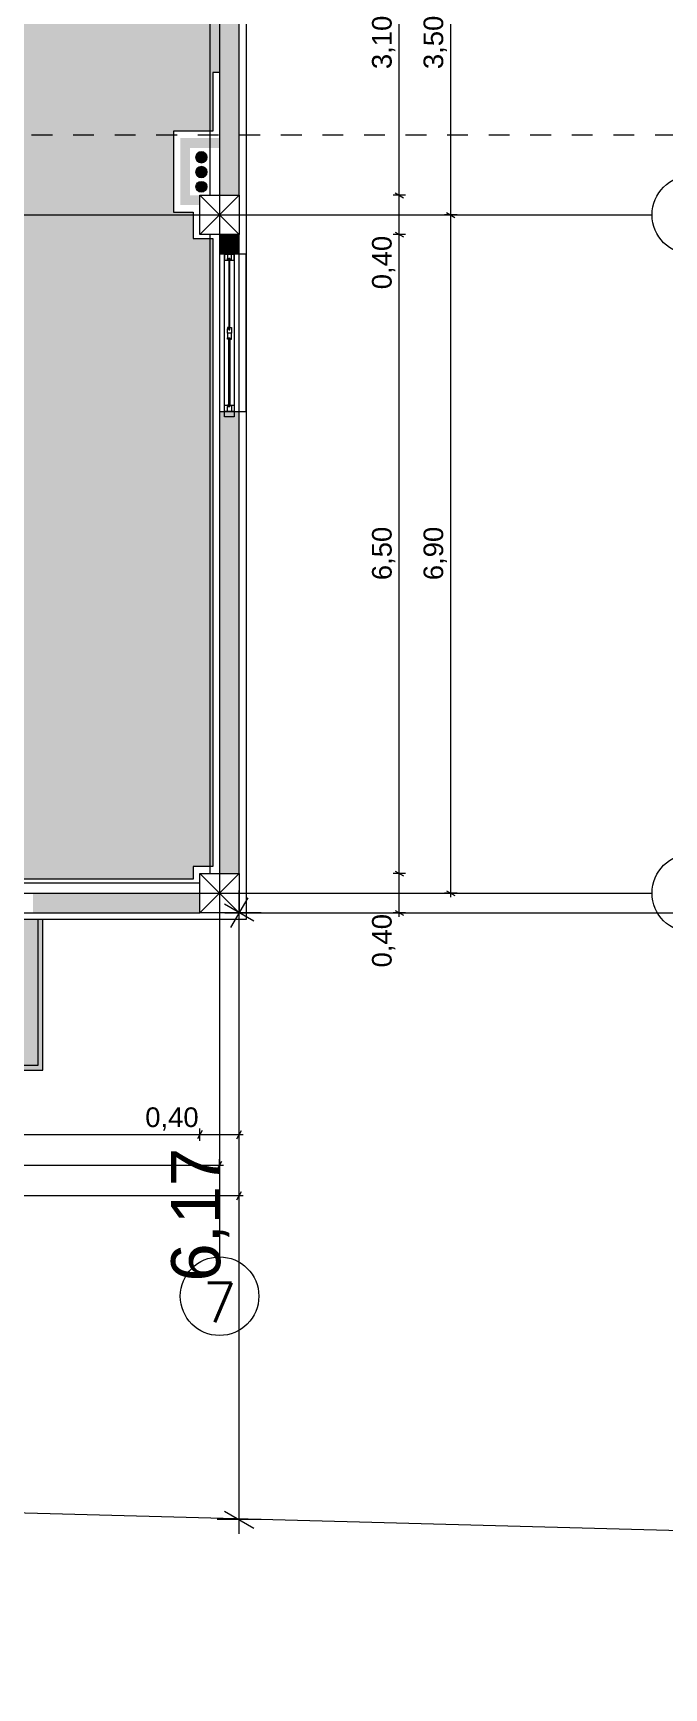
# Model space of a CAD drawing. Header units: metres. Extents: x 476297 to 476657, y 4620828 to 4621206.
# Drawn here: x 476430.36 to 476436.78, y 4621093.96 to 4621110.8 of the extents above; entities that cross this region are included whole.
import ezdxf

# ---------------------------------------------------------------- set-up
doc = ezdxf.new("R2010")
doc.units = ezdxf.units.M
doc.header["$MEASUREMENT"] = 0
doc.linetypes.add('Dashed', pattern=[0.423333, 0.211667, -0.211667])
for name, color, linetype in [('0_Pen_No__42_Pen_No__250', 7, 'Continuous'), ('2D Drafting - General_Pen_No__1', 7, 'Continuous'), ('2D Drafting - General_Pen_No__250_Pen_No__7', 7, 'Continuous'), ('Annotation - Text_Pen_No__7', 7, 'Continuous'), ('G-Anno-Nplt', 7, 'Continuous'), ('kar-panjara_Pen_No__7_Pen_No__7', 7, 'Continuous'), ('New_________ _________ ___2', 7, 'Continuous'), ('NewDoors_Pen_No__7_Pen_No__7', 7, 'Continuous'), ('Newreg_nak', 7, 'Continuous'), ('Newshenobebi', 7, 'Continuous'), ('shaxtebi da milebi_Pen_No__1_Pen_No__1', 7, 'Continuous'), ('shaxtebi da milebi_Pen_No__5_Pen_No__250', 7, 'Continuous'), ('shaxtebi da milebi_Pen_No__5_Pen_No__5', 7, 'Continuous'), ('zoma', 7, 'Continuous'), ('zoma_Pen_No__5', 7, 'Continuous')]:
    doc.layers.add(name, color=color, linetype=linetype)
doc.styles.add('GENERATED_STYLE_2', font='arial.ttf')
doc.dimstyles.new('GENERATED_STYLE__1', dxfattribs={"dimtxt": 0.2, "dimasz": 0.064421, "dimexe": 0.18, "dimexo": 0.003, "dimgap": 0.09, "dimtad": 1, "dimtih": 1, "dimtoh": 1, "dimzin": 0, "dimdsep": 46, "dimtxsty": 'GENERATED_STYLE_2', "dimblk": 'ARROWHEAD_2', "dimblk1": 'ARROWHEAD_2', "dimblk2": 'ARROWHEAD_2', "dimcen": 0.09, "dimclrd": 142, "dimclre": 142, "dimclrt": 142, "dimadec": 0, "dimazin": 0, "dimtfac": 1, "dimtdec": 4, "dimtmove": 0, "dimatfit": 3, "dimfxl": 1, "dimtolj": 1, "dimtzin": 0, "dimarcsym": 0})
doc.dimstyles.new('GENERATED_STYLE__10', dxfattribs={"dimtxt": 0.5, "dimasz": 0.228, "dimexe": 0.18, "dimexo": 0.003, "dimgap": 0.09, "dimtad": 1, "dimtih": 1, "dimtoh": 1, "dimzin": 0, "dimdsep": 46, "dimtxsty": 'GENERATED_STYLE_2', "dimblk": 'ARROWHEAD_2', "dimblk1": 'ARROWHEAD_2', "dimblk2": 'ARROWHEAD_2', "dimcen": 0.09, "dimclrd": 1, "dimclre": 1, "dimclrt": 1, "dimadec": 0, "dimazin": 0, "dimtfac": 1, "dimtdec": 4, "dimtmove": 0, "dimatfit": 3, "dimfxl": 1, "dimtolj": 1, "dimtzin": 0, "dimarcsym": 0})
doc.dimstyles.new('GENERATED_STYLE__11', dxfattribs={"dimtxt": 0.2, "dimasz": 0.064421, "dimexe": 0.18, "dimexo": 0.003, "dimgap": 0.09, "dimtad": 1, "dimzin": 0, "dimdsep": 46, "dimtxsty": 'GENERATED_STYLE_2', "dimblk": 'ARROWHEAD_2', "dimblk1": 'ARROWHEAD_2', "dimblk2": 'ARROWHEAD_2', "dimcen": 0.09, "dimclrd": 142, "dimclre": 142, "dimclrt": 142, "dimadec": 0, "dimazin": 0, "dimtfac": 1, "dimtdec": 4, "dimtmove": 0, "dimatfit": 3, "dimfxl": 1, "dimtolj": 1, "dimtzin": 0, "dimarcsym": 0})
doc.dimstyles.new('GENERATED_STYLE__9', dxfattribs={"dimtxt": 0.5, "dimasz": 0.228, "dimexe": 0.18, "dimexo": 0.003, "dimgap": 0.09, "dimtad": 1, "dimzin": 0, "dimdsep": 46, "dimtxsty": 'GENERATED_STYLE_2', "dimblk": 'ARROWHEAD_2', "dimblk1": 'ARROWHEAD_2', "dimblk2": 'ARROWHEAD_2', "dimcen": 0.09, "dimclrd": 1, "dimclre": 1, "dimclrt": 1, "dimadec": 0, "dimazin": 0, "dimtfac": 1, "dimtdec": 4, "dimtmove": 0, "dimatfit": 3, "dimfxl": 1, "dimtolj": 1, "dimtzin": 0, "dimarcsym": 0})

# ---------------------------------------------------------------- blocks, each defined once
blk = doc.blocks.new('*D310', base_point=(476844.527, 4621385.791))
at = {"layer": 'zoma', "color": 1, "linetype": 'Continuous', "lineweight": 0, "transparency": 16777216}
for p, q in [((476432.542, 4621101.999), (476432.368, 4621101.699)), ((476432.455, 4621101.624), (476432.455, 4621102.074)), ((476446.447, 4621101.699), (476446.62, 4621101.999)), ((476446.533, 4621101.624), (476446.533, 4621102.074)), ((476432.308, 4621101.849), (476432.455, 4621101.849)), ((476432.455, 4621101.849), (476446.533, 4621101.849)), ((476446.533, 4621101.849), (476446.68, 4621101.849))]:
    blk.add_line(p, q, dxfattribs=at)
at = {"layer": 'zoma', "color": 1, "lineweight": 0, "transparency": 16777216, "insert": (476438.639, 4621101.949), "char_height": 0.5, "attachment_point": 7, "style": 'GENERATED_STYLE_2'}
blk.add_mtext('\\A1;{\\pql;\\fArial CYR|b0|i0|c204|p34;14,08}', dxfattribs=at)
blk = doc.blocks.new('ARROWHEAD_2')
at = {"color": 0, "linetype": 'Continuous', "lineweight": 0}
for p, q in [((0, 0), (-1, 0)), ((-0.378, -0.655), (0.378, 0.655))]:
    blk.add_line(p, q, dxfattribs=at)
blk = doc.blocks.new('*D311', base_point=(476844.527, 4621385.791))
at = {"layer": 'zoma', "color": 1, "linetype": 'Continuous', "lineweight": 0, "transparency": 16777216}
for p, q in [((476432.455, 4621101.849), (476432.455, 4621101.995)), ((476432.68, 4621101.849), (476432.23, 4621101.849)), ((476432.605, 4621101.762), (476432.305, 4621101.935)), ((476432.455, 4621095.674), (476432.455, 4621101.849)), ((476432.305, 4621095.761), (476432.605, 4621095.588)), ((476432.68, 4621095.674), (476432.23, 4621095.674)), ((476432.455, 4621095.528), (476432.455, 4621095.674))]:
    blk.add_line(p, q, dxfattribs=at)
at = {"layer": 'zoma', "color": 1, "lineweight": 0, "transparency": 16777216, "insert": (476432.355, 4621098.096), "char_height": 0.5, "attachment_point": 7, "rotation": 90, "style": 'GENERATED_STYLE_2'}
blk.add_mtext('\\A1;{\\pql;\\fArial CYR|b0|i0|c204|p34;6,17}', dxfattribs=at)
blk = doc.blocks.new('*D327', base_point=(476844.527, 4621385.791))
at = {"layer": 'zoma', "color": 142, "linetype": 'Continuous', "lineweight": 0, "transparency": 16777216}
for p, q in [((476425.379, 4621099.322), (476425.331, 4621099.237)), ((476425.355, 4621099.216), (476425.355, 4621099.343)), ((476425.355, 4621099.279), (476432.255, 4621099.279)), ((476432.231, 4621099.237), (476432.279, 4621099.322)), ((476432.255, 4621099.216), (476432.255, 4621099.343)), ((476432.255, 4621099.279), (476432.296, 4621099.279))]:
    blk.add_line(p, q, dxfattribs=at)
at = {"layer": 'zoma', "color": 142, "lineweight": 0, "transparency": 16777216, "insert": (476428.539, 4621099.319), "char_height": 0.2, "attachment_point": 7, "style": 'GENERATED_STYLE_2'}
blk.add_mtext('\\A1;{\\pql;\\fArial CYR|b0|i0|c204|p34;6,90}', dxfattribs=at)
blk = doc.blocks.new('*D331', base_point=(476844.527, 4621385.791))
at = {"layer": 'zoma', "color": 142, "linetype": 'Continuous', "lineweight": 0, "transparency": 16777216}
for p, q in [((476434.674, 4621108.949), (476434.547, 4621108.949)), ((476434.568, 4621108.973), (476434.653, 4621108.924)), ((476434.61, 4621102.049), (476434.61, 4621108.949)), ((476434.674, 4621102.049), (476434.547, 4621102.049)), ((476434.568, 4621102.073), (476434.653, 4621102.024)), ((476434.61, 4621102.007), (476434.61, 4621102.049))]:
    blk.add_line(p, q, dxfattribs=at)
at = {"layer": 'zoma', "color": 142, "lineweight": 0, "transparency": 16777216, "insert": (476434.57, 4621105.232), "char_height": 0.2, "attachment_point": 7, "rotation": 90, "style": 'GENERATED_STYLE_2'}
blk.add_mtext('\\A1;{\\pql;\\fArial CYR|b0|i0|c204|p34;6,90}', dxfattribs=at)
blk = doc.blocks.new('*D332', base_point=(476844.527, 4621385.791))
at = {"layer": 'zoma', "color": 142, "linetype": 'Continuous', "lineweight": 0, "transparency": 16777216}
for p, q in [((476434.674, 4621112.449), (476434.547, 4621112.449)), ((476434.568, 4621112.473), (476434.653, 4621112.424)), ((476434.61, 4621108.949), (476434.61, 4621112.449)), ((476434.674, 4621108.949), (476434.547, 4621108.949)), ((476434.568, 4621108.973), (476434.653, 4621108.924))]:
    blk.add_line(p, q, dxfattribs=at)
at = {"layer": 'zoma', "color": 142, "lineweight": 0, "transparency": 16777216, "insert": (476434.57, 4621110.432), "char_height": 0.2, "attachment_point": 7, "rotation": 90, "style": 'GENERATED_STYLE_2'}
blk.add_mtext('\\A1;{\\pql;\\fArial CYR|b0|i0|c204|p34;3,50}', dxfattribs=at)
blk = doc.blocks.new('*D334', base_point=(476844.527, 4621385.791))
at = {"layer": 'zoma', "color": 142, "linetype": 'Continuous', "lineweight": 0, "transparency": 16777216}
for p, q in [((476390.614, 4621098.971), (476390.655, 4621098.971)), ((476390.679, 4621099.013), (476390.631, 4621098.928)), ((476390.655, 4621098.907), (476390.655, 4621099.034)), ((476390.655, 4621098.971), (476432.455, 4621098.971)), ((476432.431, 4621098.928), (476432.479, 4621099.013)), ((476432.455, 4621098.907), (476432.455, 4621099.034)), ((476432.455, 4621098.971), (476432.496, 4621098.971))]:
    blk.add_line(p, q, dxfattribs=at)
at = {"layer": 'zoma', "color": 142, "lineweight": 0, "transparency": 16777216, "insert": (476411.213, 4621099.011), "char_height": 0.2, "attachment_point": 7, "style": 'GENERATED_STYLE_2'}
blk.add_mtext('\\A1;{\\pql;\\fArial CYR|b0|i0|c204|p34;41,80}', dxfattribs=at)
blk = doc.blocks.new('*D346', base_point=(476844.527, 4621385.791))
at = {"layer": 'zoma', "color": 142, "linetype": 'Continuous', "lineweight": 0, "transparency": 16777216}
for p, q in [((476425.579, 4621099.633), (476425.531, 4621099.549)), ((476425.555, 4621099.527), (476425.555, 4621099.654)), ((476432.079, 4621099.633), (476432.031, 4621099.549)), ((476432.055, 4621099.527), (476432.055, 4621099.654)), ((476425.555, 4621099.591), (476432.055, 4621099.591))]:
    blk.add_line(p, q, dxfattribs=at)
at = {"layer": 'zoma', "color": 142, "lineweight": 0, "transparency": 16777216, "char_height": 0.2, "attachment_point": 7, "style": 'GENERATED_STYLE_2'}
for s, insert in [('\\A1;{\\pql;\\fArial CYR|b0|i0|c204|p34;6,50}', (476428.539, 4621099.631)), ('\\A1;{\\pql;\\fArial CYR|b0|i0|c204|p34;0,40}', (476431.498, 4621099.631))]:
    blk.add_mtext(s, dxfattribs=dict(at, insert=insert))
blk = doc.blocks.new('*D347', base_point=(476844.527, 4621385.791))
at = {"layer": 'zoma', "color": 142, "linetype": 'Continuous', "lineweight": 0, "transparency": 16777216}
for p, q in [((476432.079, 4621099.633), (476432.031, 4621099.549)), ((476432.055, 4621099.527), (476432.055, 4621099.654)), ((476432.431, 4621099.549), (476432.479, 4621099.633)), ((476432.455, 4621099.527), (476432.455, 4621099.654)), ((476432.055, 4621099.591), (476432.455, 4621099.591)), ((476432.455, 4621099.591), (476432.496, 4621099.591))]:
    blk.add_line(p, q, dxfattribs=at)
blk = doc.blocks.new('*D348', base_point=(476844.527, 4621385.791))
at = {"layer": 'zoma', "color": 142, "linetype": 'Continuous', "lineweight": 0, "transparency": 16777216}
for p, q in [((476434.149, 4621102.249), (476434.022, 4621102.249)), ((476434.043, 4621102.273), (476434.128, 4621102.224)), ((476434.085, 4621101.849), (476434.085, 4621102.249)), ((476434.149, 4621101.849), (476434.022, 4621101.849)), ((476434.043, 4621101.873), (476434.128, 4621101.824)), ((476434.085, 4621101.807), (476434.085, 4621101.849))]:
    blk.add_line(p, q, dxfattribs=at)
at = {"layer": 'zoma', "color": 142, "lineweight": 0, "transparency": 16777216, "insert": (476434.045, 4621101.292), "char_height": 0.2, "attachment_point": 7, "rotation": 90, "style": 'GENERATED_STYLE_2'}
blk.add_mtext('\\A1;{\\pql;\\fArial CYR|b0|i0|c204|p34;0,40}', dxfattribs=at)
blk = doc.blocks.new('*D349', base_point=(476844.527, 4621385.791))
at = {"layer": 'zoma', "color": 142, "linetype": 'Continuous', "lineweight": 0, "transparency": 16777216}
for p, q in [((476434.149, 4621108.749), (476434.022, 4621108.749)), ((476434.043, 4621108.773), (476434.128, 4621108.724)), ((476434.085, 4621102.249), (476434.085, 4621108.749)), ((476434.149, 4621102.249), (476434.022, 4621102.249)), ((476434.043, 4621102.273), (476434.128, 4621102.224))]:
    blk.add_line(p, q, dxfattribs=at)
at = {"layer": 'zoma', "color": 142, "lineweight": 0, "transparency": 16777216, "char_height": 0.2, "attachment_point": 7, "rotation": 90, "style": 'GENERATED_STYLE_2'}
for s, insert in [('\\A1;{\\pql;\\fArial CYR|b0|i0|c204|p34;0,40}', (476434.045, 4621108.192)), ('\\A1;{\\pql;\\fArial CYR|b0|i0|c204|p34;6,50}', (476434.045, 4621105.232))]:
    blk.add_mtext(s, dxfattribs=dict(at, insert=insert))
blk = doc.blocks.new('*D350', base_point=(476844.527, 4621385.791))
at = {"layer": 'zoma', "color": 142, "linetype": 'Continuous', "lineweight": 0, "transparency": 16777216}
for p, q in [((476434.149, 4621109.149), (476434.022, 4621109.149)), ((476434.043, 4621109.173), (476434.128, 4621109.124)), ((476434.085, 4621108.749), (476434.085, 4621109.149)), ((476434.149, 4621108.749), (476434.022, 4621108.749)), ((476434.043, 4621108.773), (476434.128, 4621108.724))]:
    blk.add_line(p, q, dxfattribs=at)
blk = doc.blocks.new('*D351', base_point=(476844.527, 4621385.791))
at = {"layer": 'zoma', "color": 142, "linetype": 'Continuous', "lineweight": 0, "transparency": 16777216}
for p, q in [((476434.149, 4621112.249), (476434.022, 4621112.249)), ((476434.043, 4621112.273), (476434.128, 4621112.224)), ((476434.085, 4621109.149), (476434.085, 4621112.249)), ((476434.149, 4621109.149), (476434.022, 4621109.149)), ((476434.043, 4621109.173), (476434.128, 4621109.124))]:
    blk.add_line(p, q, dxfattribs=at)
at = {"layer": 'zoma', "color": 142, "lineweight": 0, "transparency": 16777216, "char_height": 0.2, "attachment_point": 7, "rotation": 90, "style": 'GENERATED_STYLE_2'}
for s, insert in [('\\A1;{\\pql;\\fArial CYR|b0|i0|c204|p34;0,40}', (476434.045, 4621111.692)), ('\\A1;{\\pql;\\fArial CYR|b0|i0|c204|p34;3,10}', (476434.045, 4621110.432))]:
    blk.add_mtext(s, dxfattribs=dict(at, insert=insert))
blk = doc.blocks.new('*D416', base_point=(476844.527, 4621385.791))
at = {"layer": 'zoma', "color": 142, "linetype": 'Continuous', "lineweight": 0, "transparency": 16777216}
for p, q in [((476425.579, 4621137.361), (476425.53, 4621137.276)), ((476425.554, 4621137.255), (476425.554, 4621137.382)), ((476432.079, 4621137.361), (476432.03, 4621137.276)), ((476432.054, 4621137.255), (476432.054, 4621137.382)), ((476425.554, 4621137.319), (476432.054, 4621137.319))]:
    blk.add_line(p, q, dxfattribs=at)
at = {"layer": 'zoma', "color": 142, "lineweight": 0, "transparency": 16777216, "char_height": 0.2, "attachment_point": 7, "style": 'GENERATED_STYLE_2'}
for s, insert in [('\\A1;{\\pql;\\fArial CYR|b0|i0|c204|p34;6,50}', (476428.538, 4621137.359)), ('\\A1;{\\pql;\\fArial CYR|b0|i0|c204|p34;0,40}', (476431.498, 4621137.359))]:
    blk.add_mtext(s, dxfattribs=dict(at, insert=insert))
blk = doc.blocks.new('*D417', base_point=(476844.527, 4621385.791))
at = {"layer": 'zoma', "color": 142, "linetype": 'Continuous', "lineweight": 0, "transparency": 16777216}
for p, q in [((476432.079, 4621137.361), (476432.03, 4621137.276)), ((476432.054, 4621137.255), (476432.054, 4621137.382)), ((476432.43, 4621137.276), (476432.479, 4621137.361)), ((476432.454, 4621137.255), (476432.454, 4621137.382)), ((476432.054, 4621137.319), (476432.454, 4621137.319)), ((476432.454, 4621137.319), (476432.496, 4621137.319))]:
    blk.add_line(p, q, dxfattribs=at)

msp = doc.modelspace()

# ---------------------------------------------------------------- hatches: boundary and pattern name
at = {"layer": '2D Drafting - General_Pen_No__250_Pen_No__7', "linetype": 'Continuous', "lineweight": 0}
for points in [[(476432.255, 4621112.249), (476432.255, 4621109.149), (476432.455, 4621109.149), (476432.455, 4621112.249)], [(476432.255, 4621109.73), (476432.255, 4621109.63), (476431.955, 4621109.63), (476431.955, 4621109.149), (476432.055, 4621109.149), (476432.055, 4621109.048), (476431.855, 4621109.048), (476431.855, 4621109.73)], [(476432.455, 4621108.749), (476432.455, 4621108.549), (476432.255, 4621108.549), (476432.255, 4621108.749)], [(476432.255, 4621106.949), (476432.455, 4621106.949), (476432.455, 4621102.249), (476432.255, 4621102.249)], [(476430.355, 4621101.849), (476432.055, 4621101.849), (476432.055, 4621102.049), (476430.355, 4621102.049)]]:
    msp.add_hatch(color=7, dxfattribs=at).paths.add_polyline_path(points)
at = {"layer": 'G-Anno-Nplt', "linetype": 'Continuous', "lineweight": 0}
for color, points in [(167, [(476425.525, 4621110.129), (476426.115, 4621110.129), (476426.115, 4621110.529), (476427.175, 4621110.529), (476427.175, 4621112.229), (476429.175, 4621112.229), (476429.175, 4621112.299), (476431.855, 4621112.299), (476431.855, 4621111.678), (476432.185, 4621111.678), (476432.255, 4621111.678), (476432.255, 4621110.399), (476432.185, 4621110.399), (476432.185, 4621109.8), (476431.785, 4621109.8), (476431.785, 4621108.978), (476431.985, 4621108.978), (476431.985, 4621108.708), (476432.185, 4621108.708), (476432.185, 4621102.319), (476431.985, 4621102.319), (476431.985, 4621102.189), (476425.625, 4621102.189), (476425.625, 4621102.319), (476425.525, 4621102.319), (476425.525, 4621108.679), (476425.625, 4621108.679), (476425.625, 4621109.219), (476425.525, 4621109.219)]), (46, [(476430.456, 4621100.248), (476430.456, 4621101.779), (476426.056, 4621101.779), (476426.056, 4621100.248)])]:
    msp.add_hatch(color=color, dxfattribs=at).paths.add_polyline_path(points)
at = {"layer": 'shaxtebi da milebi_Pen_No__1_Pen_No__1', "linetype": 'Continuous', "lineweight": 0}
msp.add_hatch(color=1, dxfattribs=at).paths.add_polyline_path([(476432.07, 4621109.29, 1), (476432.07, 4621109.18, 1)])
at = {"layer": 'shaxtebi da milebi_Pen_No__5_Pen_No__5', "linetype": 'Continuous', "lineweight": 0}
for points in [[(476432.07, 4621109.48, -1), (476432.07, 4621109.59, -1)], [(476432.07, 4621109.33, -1), (476432.07, 4621109.44, -1)]]:
    msp.add_hatch(color=5, dxfattribs=at).paths.add_polyline_path(points)

# ---------------------------------------------------------------- linework, layer by layer
at = {"layer": '0_Pen_No__42_Pen_No__250', "color": 5, "linetype": 'Continuous', "lineweight": 0}
for centre in [(476437.061, 4621108.949), (476437.061, 4621102.049), (476432.255, 4621097.947), (476432.255, 4621097.947)]:
    msp.add_circle(centre, 0.4, dxfattribs=at)
at = {"layer": '2D Drafting - General_Pen_No__1', "color": 7, "linetype": 'Continuous', "lineweight": 0}
for p, q in [((476432.455, 4621108.749), (476432.055, 4621109.149)), ((476432.055, 4621108.749), (476432.455, 4621109.149)), ((476432.455, 4621101.849), (476432.055, 4621102.249)), ((476432.055, 4621101.849), (476432.455, 4621102.249))]:
    msp.add_line(p, q, dxfattribs=at)
at = {"layer": '2D Drafting - General_Pen_No__1', "color": 7, "linetype": 'Continuous', "lineweight": 0, "flags": 128}
for points in [[(476432.455, 4621109.149), (476432.455, 4621112.249), (476432.155, 4621112.249), (476432.155, 4621109.149)], [(476432.455, 4621108.749), (476432.055, 4621108.749), (476432.055, 4621109.149), (476432.455, 4621109.149)], [(476432.455, 4621102.249), (476432.455, 4621108.749), (476432.155, 4621108.749), (476432.155, 4621102.249)], [(476425.555, 4621101.849), (476432.055, 4621101.849), (476432.055, 4621102.149), (476425.555, 4621102.149)], [(476432.455, 4621101.849), (476432.055, 4621101.849), (476432.055, 4621102.249), (476432.455, 4621102.249)]]:
    msp.add_lwpolyline(points, close=True, dxfattribs=at)
at = {"layer": 'G-Anno-Nplt', "color": 7, "linetype": 'Continuous', "lineweight": 0, "flags": 128}
msp.add_lwpolyline([(476432.255, 4621111.678), (476432.255, 4621110.399), (476432.185, 4621110.399), (476432.185, 4621109.8), (476431.785, 4621109.8), (476431.785, 4621108.978), (476431.985, 4621108.978), (476431.985, 4621108.708), (476432.185, 4621108.708), (476432.185, 4621102.319), (476431.985, 4621102.319), (476431.985, 4621102.189), (476425.625, 4621102.189), (476425.625, 4621102.319), (476425.525, 4621102.319), (476425.525, 4621108.679), (476425.625, 4621108.679), (476425.625, 4621109.219), (476425.525, 4621109.219), (476425.525, 4621110.129), (476426.115, 4621110.129), (476426.115, 4621110.529), (476427.175, 4621110.529), (476427.175, 4621112.229)], dxfattribs=at)
msp.add_lwpolyline([(476430.456, 4621100.248), (476430.456, 4621101.779), (476426.056, 4621101.779), (476426.056, 4621100.248)], close=True, dxfattribs=at)
at = {"layer": 'kar-panjara_Pen_No__7_Pen_No__7', "color": 7, "linetype": 'Continuous', "lineweight": 0, "flags": 128}
for points in [[(476432.405, 4621108.489), (476432.405, 4621108.609), (476432.305, 4621108.609), (476432.305, 4621108.489)], [(476432.305, 4621106.949), (476432.305, 4621108.549), (476432.405, 4621108.549), (476432.405, 4621106.949)], [(476432.335, 4621108.549), (476432.335, 4621108.504), (476432.35, 4621108.504), (476432.36, 4621108.504), (476432.36, 4621108.489), (476432.375, 4621108.489), (476432.375, 4621108.549)], [(476432.335, 4621108.489), (476432.335, 4621108.504), (476432.35, 4621108.504), (476432.35, 4621108.489)], [(476432.35, 4621108.504), (476432.35, 4621107.78), (476432.36, 4621107.78), (476432.36, 4621108.504)], [(476432.335, 4621107.744), (476432.335, 4621107.789), (476432.35, 4621107.789), (476432.36, 4621107.789), (476432.36, 4621107.804), (476432.375, 4621107.804), (476432.375, 4621107.744)], [(476432.335, 4621107.804), (476432.335, 4621107.789), (476432.35, 4621107.789), (476432.35, 4621107.804)], [(476432.335, 4621107.744), (476432.335, 4621107.699), (476432.35, 4621107.699), (476432.36, 4621107.699), (476432.36, 4621107.684), (476432.375, 4621107.684), (476432.375, 4621107.744)], [(476432.335, 4621107.684), (476432.335, 4621107.699), (476432.35, 4621107.699), (476432.35, 4621107.684)], [(476432.35, 4621106.999), (476432.35, 4621107.699), (476432.36, 4621107.699), (476432.36, 4621106.999)], [(476432.405, 4621107.014), (476432.405, 4621106.894), (476432.305, 4621106.894), (476432.305, 4621107.014)], [(476432.335, 4621106.949), (476432.335, 4621106.999), (476432.35, 4621106.999), (476432.36, 4621106.999), (476432.36, 4621107.014), (476432.375, 4621107.014), (476432.375, 4621106.949)], [(476432.335, 4621107.014), (476432.335, 4621106.999), (476432.35, 4621106.999), (476432.35, 4621107.014)]]:
    msp.add_lwpolyline(points, close=True, dxfattribs=at)
at = {"layer": 'New_________ _________ ___2', "color": 1, "linetype": 'Continuous', "lineweight": 0}
msp.add_lwpolyline([(476377.767, 4621097.321), (476408.089, 4621096.34), (476446.534, 4621095.306), (476446.533, 4621129.705)], dxfattribs=at)
at = {"layer": 'NewDoors_Pen_No__7_Pen_No__7', "color": 7, "linetype": 'Continuous', "lineweight": 0, "flags": 128}
msp.add_lwpolyline([(476426.856, 4621100.298), (476430.406, 4621100.298), (476430.406, 4621101.779)], dxfattribs=at)
at = {"layer": 'Newreg_nak', "color": 7, "linetype": 'Continuous', "lineweight": 0, "flags": 128}
msp.add_lwpolyline([(476421.205, 4621119.549), (476421.205, 4621119.619), (476432.525, 4621119.619), (476432.525, 4621119.549), (476432.525, 4621101.779), (476425.155, 4621101.779)], dxfattribs=at)
msp.add_lwpolyline([(476432.255, 4621106.949), (476432.525, 4621106.949), (476432.525, 4621108.549), (476432.255, 4621108.549)], close=True, dxfattribs=at)
at = {"layer": 'Newshenobebi', "color": 1, "linetype": 'Dashed', "lineweight": 0}
msp.add_lwpolyline([(476436.902, 4621109.76), (476385.829, 4621109.76)], dxfattribs=at)
at = {"layer": 'shaxtebi da milebi_Pen_No__1_Pen_No__1', "color": 1, "linetype": 'Continuous', "lineweight": 0, "flags": 128}
msp.add_lwpolyline([(476432.07, 4621109.29, -1), (476432.07, 4621109.18, -1)], format="xyb", close=True, dxfattribs=at)
at = {"layer": 'shaxtebi da milebi_Pen_No__5_Pen_No__250', "color": 5, "linetype": 'Continuous', "lineweight": 0, "flags": 128}
for points in [[(476432.07, 4621109.48, 1), (476432.07, 4621109.59, 1)], [(476432.07, 4621109.33, 1), (476432.07, 4621109.44, 1)]]:
    msp.add_lwpolyline(points, format="xyb", close=True, dxfattribs=at)
at = {"layer": 'shaxtebi da milebi_Pen_No__5_Pen_No__5', "color": 251, "linetype": 'Continuous', "lineweight": 0, "flags": 128}
for points in [[(476432.07, 4621109.48, -1), (476432.07, 4621109.59, -1)], [(476432.07, 4621109.33, -1), (476432.07, 4621109.44, -1)]]:
    msp.add_lwpolyline(points, format="xyb", close=True, dxfattribs=at)
at = {"layer": 'zoma_Pen_No__5', "color": 5, "linetype": 'Continuous', "lineweight": 0}
for p, q in [((476432.255, 4621123.058), (476432.255, 4621098.347)), ((476386.774, 4621108.949), (476436.661, 4621108.949)), ((476386.774, 4621108.949), (476436.661, 4621108.949)), ((476386.774, 4621102.049), (476436.661, 4621102.049)), ((476386.774, 4621102.049), (476436.661, 4621102.049))]:
    msp.add_line(p, q, dxfattribs=at)

# ---------------------------------------------------------------- texts
at = {"layer": 'Annotation - Text_Pen_No__7', "color": 5, "linetype": 'Continuous', "lineweight": 0, "insert": (476432.257, 4621098.083), "char_height": 0.4, "attachment_point": 2}
msp.add_mtext('\\A1;{\\pqc;\\Ftxt.shx;7}', dxfattribs=at)

# ---------------------------------------------------------------- dimensions: what is measured, and where the dimension line sits
at = {"layer": 'zoma', "color": 142, "linetype": 'Continuous', "lineweight": 0}
for base, p1, p2, picture, middle in [((476432.054, 4621137.319), (476425.554, 4621104.213), (476432.054, 4621104.213), '*D416', (476428.798, 4621137.459)), ((476432.454, 4621137.319), (476432.054, 4621104.213), (476432.454, 4621104.213), '*D417', (476431.757, 4621137.459)), ((476432.455, 4621098.971), (476390.655, 4621100.764), (476432.455, 4621100.764), '*D334', (476411.549, 4621099.111)), ((476432.055, 4621099.591), (476425.555, 4621066.485), (476432.055, 4621066.485), '*D346', (476428.799, 4621099.731)), ((476432.455, 4621099.591), (476432.055, 4621066.485), (476432.455, 4621066.485), '*D347', (476431.758, 4621099.731)), ((476432.255, 4621099.279), (476425.355, 4621097.641), (476432.255, 4621097.641), '*D327', (476428.799, 4621099.419))]:
    dim = msp.add_linear_dim(base=base, p1=p1, p2=p2, dimstyle='GENERATED_STYLE__1', dxfattribs=at)
    dim.commit()
    dim.dimension.update_dxf_attribs({"geometry": picture, "text_midpoint": middle, "dimtype": 160})
for base, p1, p2, picture, middle in [((476434.61, 4621112.449), (476436.062, 4621108.949), (476435.139, 4621112.449), '*D332', (476434.47, 4621110.692)), ((476434.085, 4621112.249), (476432.455, 4621109.149), (476432.455, 4621112.249), '*D351', (476433.945, 4621110.692)), ((476434.085, 4621109.149), (476432.455, 4621108.749), (476432.455, 4621109.149), '*D350', (476433.945, 4621108.452)), ((476434.61, 4621108.949), (476436.062, 4621102.049), (476436.062, 4621108.949), '*D331', (476434.47, 4621105.492)), ((476434.085, 4621108.749), (476432.455, 4621102.249), (476432.455, 4621108.749), '*D349', (476433.945, 4621105.492)), ((476434.085, 4621102.249), (476432.455, 4621101.849), (476432.455, 4621102.249), '*D348', (476433.945, 4621101.552))]:
    dim = msp.add_linear_dim(base=base, p1=p1, p2=p2, angle=90, dimstyle='GENERATED_STYLE__11', dxfattribs=at)
    dim.commit()
    dim.dimension.update_dxf_attribs({"geometry": picture, "text_midpoint": middle, "dimtype": 160, "text_rotation": 90})
at = {"layer": 'zoma', "color": 1, "linetype": 'Continuous', "lineweight": 0}
dim = msp.add_linear_dim(base=(476446.533, 4621101.849), p1=(476432.455, 4621101.849), p2=(476446.533, 4621102.36), text='14,08', dimstyle='GENERATED_STYLE__10', dxfattribs=at)
dim.commit()
dim.dimension.update_dxf_attribs({"geometry": '*D310', "text_midpoint": (476439.479, 4621102.199), "dimtype": 160})
dim = msp.add_linear_dim(base=(476432.455, 4621101.849), p1=(476432.828, 4621095.674), p2=(476432.455, 4621101.849), angle=90, text='6,17', dimstyle='GENERATED_STYLE__9', dxfattribs=at)
dim.commit()
dim.dimension.update_dxf_attribs({"geometry": '*D311', "text_midpoint": (476432.105, 4621098.746), "dimtype": 160, "text_rotation": 90})

doc.saveas('drawing.dxf')
